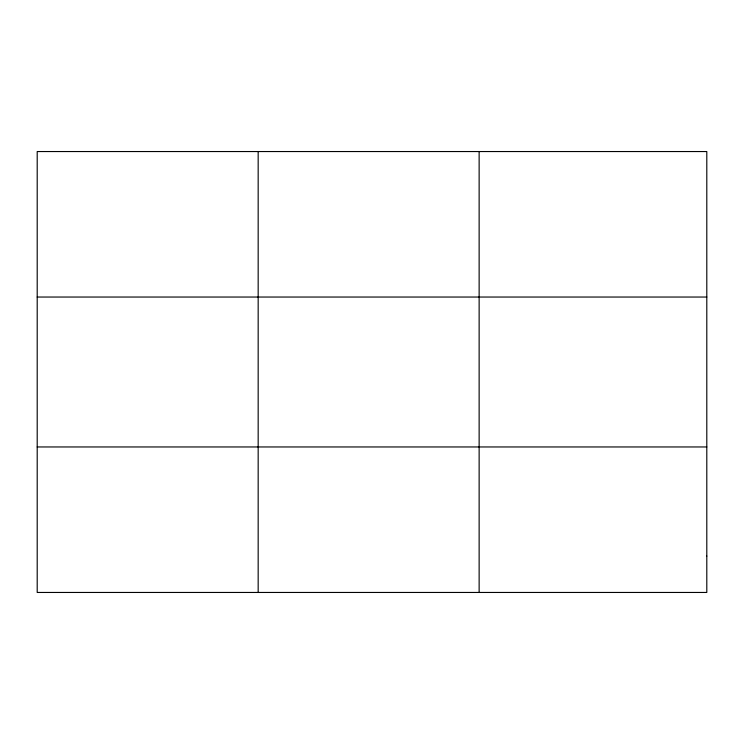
<?xml version="1.0" encoding="UTF-8"?>
<svg xmlns="http://www.w3.org/2000/svg" width="744" height="744" viewBox="0 0 744 744"><rect width="100%" height="100%" fill="white"/><g stroke="black" fill="none" stroke-linecap="round" stroke-linejoin="round"><path stroke-width="1.12" d="M258.168 151.543L258.168 592.457M479.136 151.543L479.136 592.457M37.2 297.042L706.8 297.042M37.2 446.958L706.8 446.958M706.8 556.084L706.8 592.457L37.2 592.457L37.2 151.543L706.8 151.543L706.8 556.084"/></g></svg>
